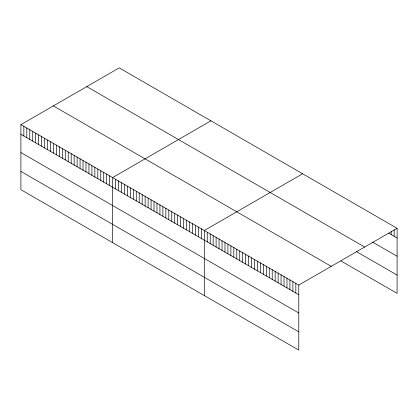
<?xml version="1.0" encoding="UTF-8"?>
<svg xmlns="http://www.w3.org/2000/svg" width="418" height="418" viewBox="0 0 418 418"><rect width="100%" height="100%" fill="white"/><g stroke="black" fill="none" stroke-linecap="round" stroke-linejoin="round"><path stroke-width="0.63" d="M20.9 124.637L298.781 285.076L298.781 350.122L20.9 189.688L20.9 124.637L119.219 67.878L397.1 228.312L397.1 293.363L341.004 260.973M210.918 120.818L112.604 177.582L112.604 242.633M302.622 173.763L204.303 230.527L204.303 295.573M298.781 285.076L397.1 228.312M388.735 233.139L397.1 237.967M372.495 242.043L397.1 256.25M86.772 86.61L364.658 247.043M356.256 251.5L397.1 275.081M53.342 105.906L331.228 266.344M20.9 134.298L298.781 294.732M20.9 152.575L298.781 313.009M20.9 171.411L298.781 331.845M394.148 229.827L394.148 236.264M391.196 231.342L391.196 234.561M295.829 283.367L295.829 293.028M292.877 281.664L292.877 291.32M289.925 279.961L289.925 289.617M286.973 278.257L286.973 287.913M284.021 276.549L284.021 286.21M281.068 274.845L281.068 284.501M278.116 273.142L278.116 282.798M275.164 271.439L275.164 281.095M272.212 269.73L272.212 279.391M269.26 268.027L269.26 277.688M266.308 266.323L266.308 275.979M263.35 264.62L263.35 274.276M260.398 262.912L260.398 272.573M257.446 261.208L257.446 270.869M254.494 259.505L254.494 269.161M251.542 257.801L251.542 267.457M248.59 256.093L248.59 265.754M245.638 254.39L245.638 264.051M242.686 252.686L242.686 262.342M239.733 250.983L239.733 260.639M236.781 249.274L236.781 258.935M233.829 247.571L233.829 257.232M230.877 245.868L230.877 255.523M227.925 244.164L227.925 253.82M224.973 242.461L224.973 252.117M222.015 240.752L222.015 250.413M219.063 239.049L219.063 248.705M216.111 237.346L216.111 247.001M213.159 235.642L213.159 245.298M210.207 233.934L210.207 243.595M207.255 232.23L207.255 241.886M201.345 228.818L201.345 238.474M198.388 227.11L198.388 236.766M195.431 225.401L195.431 235.062M192.468 223.693L192.468 233.354M189.511 221.989L189.511 231.645M186.553 220.281L186.553 229.937M183.596 218.572L183.596 228.228M180.639 216.864L180.639 226.519M177.681 215.155L177.681 224.811M174.724 213.446L174.724 223.107M171.761 211.738L171.761 221.399M168.804 210.035L168.804 219.69M165.847 208.326L165.847 217.982M162.889 206.617L162.889 216.273M159.932 204.909L159.932 214.565M156.975 203.2L156.975 212.856M154.017 201.492L154.017 211.153M151.055 199.783L151.055 209.444M148.097 198.075L148.097 207.736M145.14 196.371L145.14 206.027M142.183 194.663L142.183 204.318M139.225 192.954L139.225 202.61M136.268 191.245L136.268 200.901M133.311 189.537L133.311 199.198M130.348 187.828L130.348 197.489M127.391 186.12L127.391 195.781M124.433 184.416L124.433 194.072M121.476 182.708L121.476 192.364M118.519 180.999L118.519 190.655M115.561 179.291L115.561 188.946M109.641 175.874L109.641 185.535M106.684 174.165L106.684 183.826M103.727 172.462L103.727 182.117M100.769 170.753L100.769 180.409M97.812 169.044L97.812 178.7M94.855 167.336L94.855 176.992M91.892 165.627L91.892 175.283M88.935 163.919L88.935 173.58M85.977 162.21L85.977 171.871M83.02 160.507L83.02 170.163M80.063 158.798L80.063 168.454M77.105 157.09L77.105 166.745M74.148 155.381L74.148 165.037M71.185 153.672L71.185 163.328M68.228 151.964L68.228 161.625M65.271 150.255L65.271 159.916M62.313 148.547L62.313 158.208M59.356 146.843L59.356 156.499M56.399 145.135L56.399 154.791M53.441 143.426L53.441 153.082M50.479 141.718L50.479 151.373M47.521 140.009L47.521 149.67M44.564 138.301L44.564 147.962M41.607 136.592L41.607 146.253M38.649 134.889L38.649 144.544M35.692 133.18L35.692 142.836M32.735 131.471L32.735 141.127M29.772 129.763L29.772 139.419M26.815 128.054L26.815 137.715M23.857 126.346L23.857 136.007"/></g></svg>
